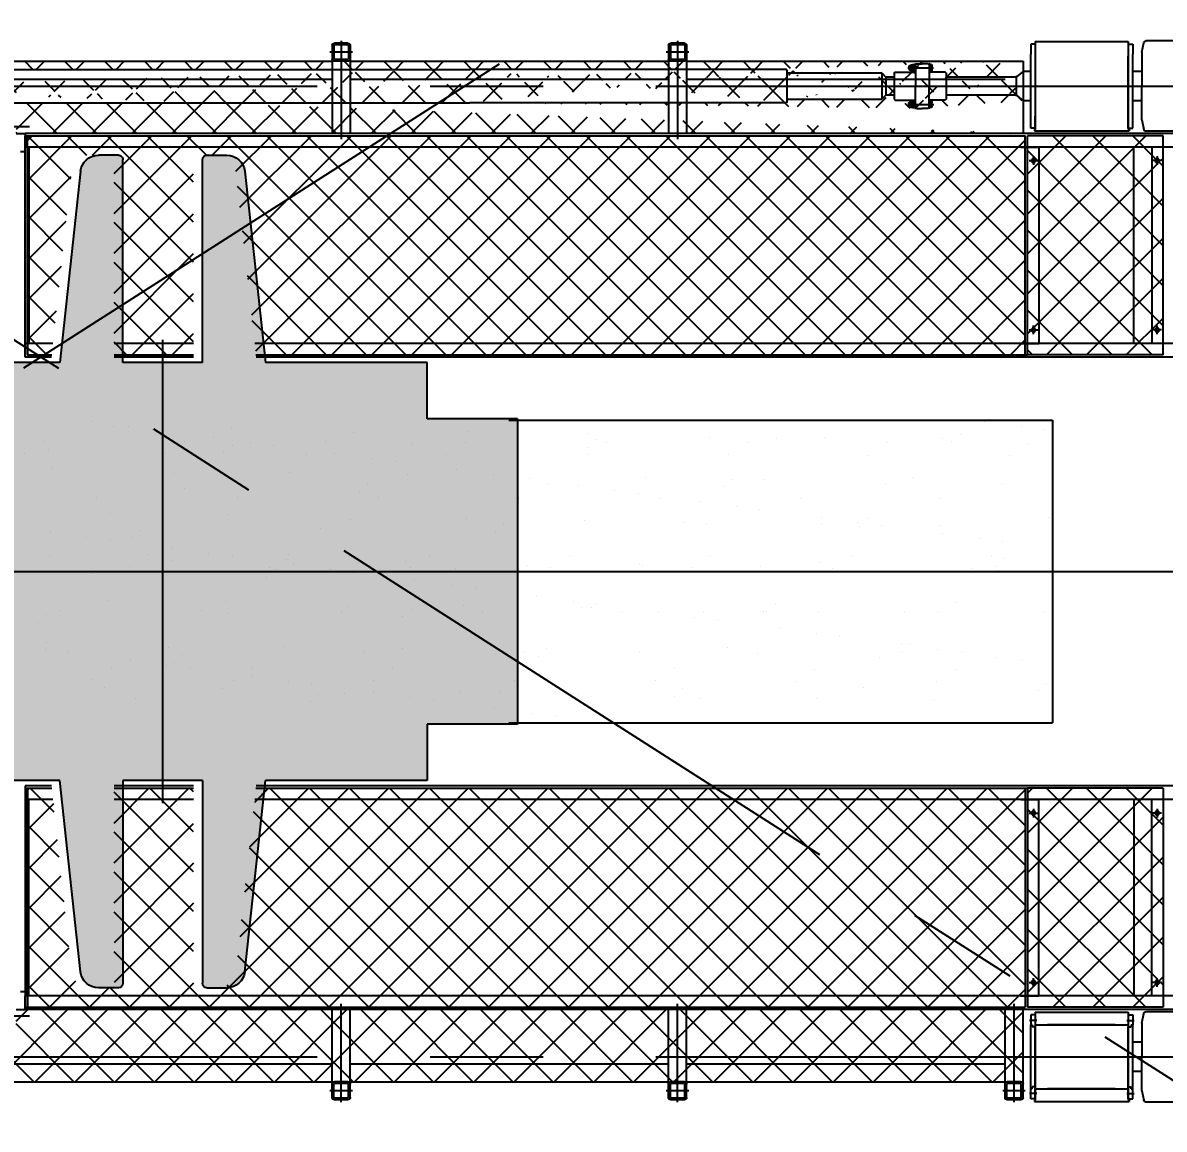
# Model space of a CAD drawing. Header units: millimetres. Extents: x -5 to 1510635, y -6 to 71285.
# Drawn here: x 532466 to 534993, y 33733 to 36183 of the extents above; entities that cross this region are included whole.
import ezdxf

# ---------------------------------------------------------------- set-up
doc = ezdxf.new("R2010")
doc.units = ezdxf.units.MM
doc.header["$LTSCALE"] = 1000
doc.linetypes.add('CENTER', pattern=[2, 1.25, -0.25, 0.25, -0.25])
for name, color, linetype in [('1', 1, 'CENTER'), ('MP-1', 1, 'CENTER'), ('MP-2', 42, 'Continuous'), ('MP-3', 3, 'Continuous'), ('MP-7', 7, 'Continuous'), ('S-TEXT-3', 31, 'Continuous')]:
    doc.layers.add(name, color=color, linetype=linetype)
doc.dimstyles.new('MPS2', dxfattribs={"dimscale": 100, "dimtxt": 3, "dimasz": 3, "dimexe": 1, "dimexo": 1, "dimgap": 1, "dimtad": 1, "dimzin": 12, "dimdsep": 46, "dimtxsty": 'Standard', "dimcen": 1, "dimclrd": 1, "dimclre": 1, "dimclrt": 7, "dimazin": 2, "dimtfac": 1, "dimtmove": 0, "dimatfit": 3, "dimfxl": 1, "dimarcsym": 0})

# ---------------------------------------------------------------- blocks, each defined once
blk = doc.blocks.new('*X10')
at = {"color": 0}
for p, q in [((1835.3, 9303.7), (1835.3, 9303.7)), ((1887.4, 9310.5), (1887.4, 9310.5)), ((1968.7, 9321.2), (1968.7, 9321.2)), ((3635.9, 9308), (3635.9, 9308)), ((3811.8, 9304.9), (3811.8, 9304.9)), ((3863.8, 9311.8), (3863.8, 9311.8)), ((3897.7, 9311.3), (3897.7, 9311.3)), ((3945.1, 9322.5), (3945.1, 9322.5)), ((4153.5, 9310.1), (4153.5, 9310.1)), ((4423.6, 9319.8), (4423.6, 9319.8)), ((2022.3, 9294.3), (2022.3, 9294.3)), ((2040.7, 9277.4), (2040.7, 9277.4)), ((2060.6, 9284.3), (2060.6, 9284.3)), ((2322.4, 9287.6), (2322.4, 9287.6)), ((2428.3, 9285.4), (2428.3, 9285.4)), ((2578.2, 9286.4), (2578.2, 9286.4)), ((2805.6, 9275.9), (2805.6, 9275.9)), ((2828.5, 9282), (2828.5, 9282)), ((2848.3, 9296.1), (2848.3, 9296.1)), ((3110, 9299.5), (3110, 9299.5)), ((3117.1, 9276.5), (3117.1, 9276.5)), ((3365.8, 9298.2), (3365.8, 9298.2)), ((3428.5, 9277.1), (3428.5, 9277.1)), ((3594.6, 9276.4), (3594.6, 9276.4)), ((3675.9, 9287.1), (3675.9, 9287.1)), ((3739.9, 9277.6), (3739.9, 9277.6)), ((4051.3, 9278.2), (4051.3, 9278.2)), ((4362.7, 9278.8), (4362.7, 9278.8)), ((1871.4, 9274.2), (1871.4, 9274.2)), ((2182.8, 9274.8), (2182.8, 9274.8)), ((2494.2, 9275.4), (2494.2, 9275.4)), ((2846.9, 9265.1), (2846.9, 9265.1)), ((3234.5, 9273.2), (3234.5, 9273.2)), ((3406.8, 9251.6), (3406.8, 9251.6)), ((3542.6, 9269.5), (3542.6, 9269.5)), ((3634.7, 9269.7), (3634.7, 9269.7)), ((3653.1, 9252.8), (3653.1, 9252.8)), ((3782.1, 9250.8), (3782.1, 9250.8)), ((4040.7, 9260.9), (4040.7, 9260.9)), ((4093.5, 9251.3), (4093.5, 9251.3)), ((4404.9, 9251.9), (4404.9, 9251.9)), ((4440.8, 9257.5), (4440.8, 9257.5)), ((1913.6, 9247.4), (1913.6, 9247.4)), ((2225, 9247.9), (2225, 9247.9)), ((2536.4, 9248.5), (2536.4, 9248.5)), ((2847.8, 9249.1), (2847.8, 9249.1)), ((3159.2, 9249.6), (3159.2, 9249.6)), ((3273.4, 9234.1), (3273.4, 9234.1)), ((3325.5, 9240.9), (3325.5, 9240.9)), ((3470.6, 9250.2), (3470.6, 9250.2)), ((4459.3, 9240.6), (4459.3, 9240.6)), ((3056.3, 9205.5), (3056.3, 9205.5)), ((3137.6, 9216.2), (3137.6, 9216.2)), ((3245.2, 9205.7), (3245.2, 9205.7)), ((3507, 9209), (3507, 9209)), ((3762.8, 9207.8), (3762.8, 9207.8)), ((4032.9, 9217.5), (4032.9, 9217.5)), ((4294.7, 9220.9), (4294.7, 9220.9)), ((4550.5, 9219.7), (4550.5, 9219.7)), ((1931.7, 9185.4), (1931.7, 9185.4)), ((2127.7, 9197.7), (2127.7, 9197.7)), ((2187.5, 9184.1), (2187.5, 9184.1)), ((2457.6, 9193.9), (2457.6, 9193.9)), ((2527.9, 9194.2), (2527.9, 9194.2)), ((2546.3, 9177.4), (2546.3, 9177.4)), ((2719.3, 9197.2), (2719.3, 9197.2)), ((2868.4, 9180.7), (2868.4, 9180.7)), ((2933.9, 9185.4), (2933.9, 9185.4)), ((2975.2, 9196), (2975.2, 9196)), ((3004.2, 9198.6), (3004.2, 9198.6)), ((3334, 9182), (3334, 9182)), ((2065.4, 9150.7), (2065.4, 9150.7)), ((2376.8, 9151.2), (2376.8, 9151.2)), ((2688.2, 9151.8), (2688.2, 9151.8)), ((2735.1, 9163.2), (2735.1, 9163.2)), ((2787.1, 9170), (2787.1, 9170)), ((2999.6, 9152.4), (2999.6, 9152.4)), ((3311, 9152.9), (3311, 9152.9)), ((3352.5, 9165.1), (3352.5, 9165.1)), ((3622.5, 9153.5), (3622.5, 9153.5)), ((3740.1, 9173.1), (3740.1, 9173.1)), ((3933.9, 9154), (3933.9, 9154)), ((4140.2, 9169.7), (4140.2, 9169.7)), ((4158.7, 9152.8), (4158.7, 9152.8)), ((4245.3, 9154.6), (4245.3, 9154.6)), ((4546.3, 9160.8), (4546.3, 9160.8)), ((4556.7, 9155.2), (4556.7, 9155.2)), ((2465.9, 9127.8), (2465.9, 9127.8)), ((2517.9, 9134.6), (2517.9, 9134.6)), ((2599.2, 9145.3), (2599.2, 9145.3)), ((4429.9, 9127.1), (4429.9, 9127.1)), ((4442.3, 9129), (4442.3, 9129)), ((4494.4, 9135.9), (4494.4, 9135.9)), ((4575.7, 9146.6), (4575.7, 9146.6)), ((1827.1, 9109.9), (1827.1, 9109.9)), ((2227.2, 9106.5), (2227.2, 9106.5)), ((2248.8, 9099.2), (2248.8, 9099.2)), ((2330.1, 9109.9), (2330.1, 9109.9)), ((2854.6, 9103.4), (2854.6, 9103.4)), ((3116.3, 9106.8), (3116.3, 9106.8)), ((3372.1, 9105.6), (3372.1, 9105.6)), ((3642.2, 9115.3), (3642.2, 9115.3)), ((3904, 9118.6), (3904, 9118.6)), ((4159.8, 9117.4), (4159.8, 9117.4)), ((4225.2, 9100.5), (4225.2, 9100.5)), ((4306.5, 9111.2), (4306.5, 9111.2)), ((2060.9, 9074.4), (2060.9, 9074.4)), ((2066.9, 9091.6), (2066.9, 9091.6)), ((2196.7, 9092.3), (2196.7, 9092.3)), ((2245.7, 9089.6), (2245.7, 9089.6)), ((2328.7, 9094.9), (2328.7, 9094.9)), ((2584.5, 9093.7), (2584.5, 9093.7)), ((2633.3, 9097.6), (2633.3, 9097.6)), ((3033.4, 9094.2), (3033.4, 9094.2)), ((3051.9, 9077.3), (3051.9, 9077.3)), ((3439.5, 9085.4), (3439.5, 9085.4)), ((3839.6, 9081.9), (3839.6, 9081.9)), ((4037.3, 9075.7), (4037.3, 9075.7)), ((4173.1, 9093.6), (4173.1, 9093.6)), ((1927.5, 9056.9), (1927.5, 9056.9)), ((1979.6, 9063.7), (1979.6, 9063.7)), ((3858.1, 9065), (3858.1, 9065)), ((3904, 9058.2), (3904, 9058.2)), ((3956, 9065), (3956, 9065)), ((4245.7, 9073.1), (4245.7, 9073.1)), ((1952.2, 9023.8), (1952.2, 9023.8)), ((2263.6, 9024.4), (2263.6, 9024.4)), ((2575, 9025), (2575, 9025)), ((2886.4, 9025.5), (2886.4, 9025.5)), ((3197.8, 9026.1), (3197.8, 9026.1)), ((3509.2, 9026.7), (3509.2, 9026.7)), ((3686.8, 9029.6), (3686.8, 9029.6)), ((3768.1, 9040.3), (3768.1, 9040.3)), ((3820.6, 9027.2), (3820.6, 9027.2)), ((4039.2, 9024.9), (4039.2, 9024.9)), ((4132.1, 9027.8), (4132.1, 9027.8)), ((4301, 9028.2), (4301, 9028.2)), ((4443.5, 9028.3), (4443.5, 9028.3)), ((4556.8, 9027), (4556.8, 9027)), ((1926.6, 9018.7), (1926.6, 9018.7)), ((1945.1, 9001.8), (1945.1, 9001.8)), ((2332.7, 9009.9), (2332.7, 9009.9)), ((2463.9, 9001.2), (2463.9, 9001.2)), ((2617.2, 8998.1), (2617.2, 8998.1)), ((2725.6, 9004.5), (2725.6, 9004.5)), ((2732.8, 9006.4), (2732.8, 9006.4)), ((2928.6, 8998.7), (2928.6, 8998.7)), ((2981.4, 9003.3), (2981.4, 9003.3)), ((3240, 8999.2), (3240, 8999.2)), ((3251.5, 9013), (3251.5, 9013)), ((3499, 9004.8), (3499, 9004.8)), ((3513.3, 9016.4), (3513.3, 9016.4)), ((3551.4, 8999.8), (3551.4, 8999.8)), ((3634.8, 9022.7), (3634.8, 9022.7)), ((3769.1, 9015.1), (3769.1, 9015.1)), ((3862.8, 9000.4), (3862.8, 9000.4)), ((4174.2, 9000.9), (4174.2, 9000.9)), ((4485.6, 9001.5), (4485.6, 9001.5)), ((1938, 8992.7), (1938, 8992.7)), ((1994.3, 8997), (1994.3, 8997)), ((2193.8, 8991.4), (2193.8, 8991.4)), ((2305.7, 8997.5), (2305.7, 8997.5)), ((2751.3, 8989.5), (2751.3, 8989.5)), ((3138.9, 8997.6), (3138.9, 8997.6)), ((3365.6, 8987.3), (3365.6, 8987.3)), ((3417.7, 8994.1), (3417.7, 8994.1)), ((3539, 8994.1), (3539, 8994.1)), ((3557.4, 8977.3), (3557.4, 8977.3)), ((3945.1, 8985.3), (3945.1, 8985.3)), ((4345.2, 8981.9), (4345.2, 8981.9)), ((3096.4, 8951.9), (3096.4, 8951.9)), ((3148.5, 8958.7), (3148.5, 8958.7)), ((3229.8, 8969.4), (3229.8, 8969.4)), ((4363.6, 8965), (4363.6, 8965)), ((2032.1, 8922.1), (2032.1, 8922.1)), ((2879.3, 8923.3), (2879.3, 8923.3)), ((2960.6, 8934), (2960.6, 8934)), ((3648.5, 8922.6), (3648.5, 8922.6)), ((3910.3, 8925.9), (3910.3, 8925.9)), ((4166.1, 8924.7), (4166.1, 8924.7)), ((4436.2, 8934.4), (4436.2, 8934.4)), ((1834.7, 8899.7), (1834.7, 8899.7)), ((2073.2, 8898.9), (2073.2, 8898.9)), ((2146.1, 8900.2), (2146.1, 8900.2)), ((2335, 8902.3), (2335, 8902.3)), ((2432.2, 8918.7), (2432.2, 8918.7)), ((2450.6, 8901.8), (2450.6, 8901.8)), ((2457.6, 8900.8), (2457.6, 8900.8)), ((2590.8, 8901), (2590.8, 8901)), ((2691.4, 8898.5), (2691.4, 8898.5)), ((2769, 8901.4), (2769, 8901.4)), ((2827.3, 8916.4), (2827.3, 8916.4)), ((2838.3, 8909.8), (2838.3, 8909.8)), ((2860.9, 8910.8), (2860.9, 8910.8)), ((3080.4, 8901.9), (3080.4, 8901.9)), ((3122.6, 8914.1), (3122.6, 8914.1)), ((3238.4, 8906.4), (3238.4, 8906.4)), ((3378.4, 8912.9), (3378.4, 8912.9)), ((3391.8, 8902.5), (3391.8, 8902.5)), ((3644.4, 8897.5), (3644.4, 8897.5)), ((3703.2, 8903.1), (3703.2, 8903.1)), ((4014.6, 8903.6), (4014.6, 8903.6)), ((4326, 8904.2), (4326, 8904.2)), ((2558.1, 8881), (2558.1, 8881)), ((2610.1, 8887.8), (2610.1, 8887.8)), ((3256.8, 8889.5), (3256.8, 8889.5)), ((4044.6, 8894.1), (4044.6, 8894.1)), ((4063, 8877.2), (4063, 8877.2)), ((4450.6, 8885.3), (4450.6, 8885.3)), ((4534.5, 8882.3), (4534.5, 8882.3)), ((4586.6, 8889.1), (4586.6, 8889.1)), ((2341, 8852.4), (2341, 8852.4)), ((2422.3, 8863.1), (2422.3, 8863.1)), ((4265.3, 8846.8), (4265.3, 8846.8)), ((4317.4, 8853.7), (4317.4, 8853.7)), ((4398.7, 8864.4), (4398.7, 8864.4)), ((2131.6, 8830.9), (2131.6, 8830.9)), ((2153.1, 8827.7), (2153.1, 8827.7)), ((2288.9, 8845.5), (2288.9, 8845.5)), ((2537.6, 8822), (2537.6, 8822)), ((3519.6, 8823.7), (3519.6, 8823.7)), ((3775.4, 8822.5), (3775.4, 8822.5)), ((4045.5, 8832.2), (4045.5, 8832.2)), ((4129.5, 8828.9), (4129.5, 8828.9)), ((4307.3, 8835.5), (4307.3, 8835.5)), ((4563.1, 8834.3), (4563.1, 8834.3)), ((1944.3, 8800), (1944.3, 8800)), ((2019.7, 8810.1), (2019.7, 8810.1)), ((2071.8, 8817), (2071.8, 8817)), ((2150, 8814), (2150, 8814)), ((2200.1, 8798.8), (2200.1, 8798.8)), ((2470.2, 8808.5), (2470.2, 8808.5)), ((2731.9, 8811.8), (2731.9, 8811.8)), ((2937.8, 8818.6), (2937.8, 8818.6)), ((2956.2, 8801.7), (2956.2, 8801.7)), ((2987.7, 8810.6), (2987.7, 8810.6)), ((3257.8, 8820.3), (3257.8, 8820.3)), ((3343.8, 8809.8), (3343.8, 8809.8)), ((3744, 8806.3), (3744, 8806.3)), ((3996.2, 8811.4), (3996.2, 8811.4)), ((4048.2, 8818.2), (4048.2, 8818.2)), ((4150, 8797.5), (4150, 8797.5)), ((1883.9, 8792.2), (1883.9, 8792.2)), ((2032.9, 8773.4), (2032.9, 8773.4)), ((2344.3, 8774), (2344.3, 8774)), ((2655.8, 8774.5), (2655.8, 8774.5)), ((2967.2, 8775.1), (2967.2, 8775.1)), ((3278.6, 8775.7), (3278.6, 8775.7)), ((3590, 8776.2), (3590, 8776.2)), ((3727, 8775.9), (3727, 8775.9)), ((3762.4, 8789.4), (3762.4, 8789.4)), ((3779, 8782.8), (3779, 8782.8)), ((3860.3, 8793.5), (3860.3, 8793.5)), ((3901.4, 8776.8), (3901.4, 8776.8)), ((4212.8, 8777.4), (4212.8, 8777.4)), ((4524.2, 8777.9), (4524.2, 8777.9)), ((4550.2, 8794.1), (4550.2, 8794.1)), ((4568.6, 8777.2), (4568.6, 8777.2)), ((2075.1, 8746.5), (2075.1, 8746.5)), ((2386.5, 8747.1), (2386.5, 8747.1)), ((2697.9, 8747.7), (2697.9, 8747.7)), ((3009.3, 8748.2), (3009.3, 8748.2)), ((3320.8, 8748.8), (3320.8, 8748.8)), ((3509.9, 8747.4), (3509.9, 8747.4)), ((3591.2, 8758.1), (3591.2, 8758.1)), ((3632.2, 8749.4), (3632.2, 8749.4)), ((3943.6, 8749.9), (3943.6, 8749.9)), ((4255, 8750.5), (4255, 8750.5)), ((4566.4, 8751.1), (4566.4, 8751.1)), ((1831, 8743.1), (1831, 8743.1)), ((1849.4, 8726.2), (1849.4, 8726.2)), ((2237, 8734.3), (2237, 8734.3)), ((2637.2, 8730.8), (2637.2, 8730.8)), ((3043.2, 8722), (3043.2, 8722)), ((3128.9, 8721.4), (3128.9, 8721.4)), ((3322, 8722.6), (3322, 8722.6)), ((3384.7, 8720.2), (3384.7, 8720.2)), ((3457.8, 8740.5), (3457.8, 8740.5)), ((3654.8, 8729.9), (3654.8, 8729.9)), ((3916.6, 8733.3), (3916.6, 8733.3)), ((4172.4, 8732), (4172.4, 8732)), ((4442.5, 8741.8), (4442.5, 8741.8)), ((2079.5, 8706.2), (2079.5, 8706.2)), ((2341.3, 8709.6), (2341.3, 8709.6)), ((2597.1, 8708.3), (2597.1, 8708.3)), ((2655.6, 8714), (2655.6, 8714)), ((2867.2, 8718.1), (2867.2, 8718.1)), ((3188.6, 8705.1), (3188.6, 8705.1)), ((3240.7, 8711.9), (3240.7, 8711.9)), ((3443.4, 8718.6), (3443.4, 8718.6)), ((3461.8, 8701.7), (3461.8, 8701.7)), ((3849.4, 8709.7), (3849.4, 8709.7)), ((4249.6, 8706.3), (4249.6, 8706.3)), ((2919.5, 8669.6), (2919.5, 8669.6)), ((2971.5, 8676.5), (2971.5, 8676.5)), ((3052.8, 8687.2), (3052.8, 8687.2)), ((4268, 8689.4), (4268, 8689.4))]:
    blk.add_line(p, q, dxfattribs=at)
blk = doc.blocks.new('*X8')
at = {"color": 0}
for p, q in [((1847.6, 2201.1), (2105.8, 2459.4)), ((1847.6, 2289.5), (2017.4, 2459.4)), ((1847.6, 2377.9), (1929, 2459.4)), ((2147.6, 2183.4), (1871.7, 2459.4)), ((2147.6, 2271.8), (1960.1, 2459.4)), ((2147.6, 2360.2), (2048.4, 2459.4)), ((2147.6, 2448.6), (2136.8, 2459.4)), ((2134.7, 2399.9), (2139.1, 2404.2)), ((2139.2, 2404.4), (2147.6, 2412.7)), ((1847.6, 2112.7), (2134.6, 2399.7)), ((2147.6, 2095.1), (1847.6, 2395.1)), ((2147.6, 2006.7), (1847.6, 2306.7)), ((1860.6, 2037.4), (2147.6, 2324.4)), ((1886, 1974.4), (2147.6, 2236)), ((2091.5, 1974.4), (1847.6, 2218.3)), ((2003.1, 1974.4), (1847.6, 2129.9)), ((1974.4, 1974.4), (2147.6, 2147.6)), ((2062.8, 1974.4), (2147.6, 2059.2)), ((1857, 2032.1), (1847.6, 2041.5)), ((1847.6, 2024.4), (1852.6, 2029.4)), ((1860.6, 2028.5), (1859.7, 2029.4)), ((1914.7, 1974.4), (1863.3, 2025.8))]:
    blk.add_line(p, q, dxfattribs=at)
blk = doc.blocks.new('CL Cavin')
h = blk.add_hatch()
h.set_pattern_fill('CROSS', color=1, scale=100, style=0)
h.set_pattern_definition([(360, (24163.74, 101268.322), (25, 25), [12.5, -37.5]), (90, (24169.99, 101262.072), (-25, 25), [12.5, -37.5])])
h.paths.add_polyline_path([(27666.8, 102368.3), (27666.8, 102831.3), (27578.8, 102831.3), (27578.8, 103280.3, 0.414214), (27568.8, 103290.3), (27524.6, 103290.3, 0.382786), (27484.9, 103254.7), (27438.8, 102831.3), (27080.8, 102831.3), (27080.8, 102706.3), (26880.8, 102706.3), (26880.8, 102368.3)])
h.paths.add_polyline_path([(27666.8, 102368.3), (28452.8, 102368.3), (28452.8, 102706.3), (28252.8, 102706.3), (28252.8, 102831.3), (27894.7, 102831.3), (27848.6, 103254.7, 0.382786), (27808.9, 103290.3), (27764.8, 103290.3, 0.414214), (27754.8, 103280.3), (27754.8, 102831.3), (27666.8, 102831.3)])
h.paths.add_polyline_path([(27666.8, 102368.3), (27666.8, 101905.3), (27754.8, 101905.3), (27754.8, 101456.3, 0.414214), (27764.8, 101446.3), (27808.9, 101446.3, 0.382786), (27848.6, 101482), (27894.7, 101905.3), (28252.8, 101905.3), (28252.8, 102030.3), (28452.8, 102030.3), (28452.8, 102368.3)])
h.paths.add_polyline_path([(26880.8, 102368.3), (26880.8, 102030.3), (27080.8, 102030.3), (27080.8, 101905.3), (27438.8, 101905.3), (27484.9, 101482, 0.382786), (27524.6, 101446.3), (27568.8, 101446.3, 0.414214), (27578.8, 101456.3), (27578.8, 101905.3), (27666.8, 101905.3), (27666.8, 102368.3)])
h.paths.add_polyline_path([(25974.5, 102368.3), (25974.5, 101905.3), (26062.5, 101905.3), (26062.5, 101456.3, 0.414214), (26072.5, 101446.3), (26116.6, 101446.3, 0.382786), (26156.4, 101482), (26202.5, 101905.3), (26560.5, 101905.3), (26560.5, 102030.3), (26760.5, 102030.3), (26760.5, 102368.3)])
h.paths.add_polyline_path([(25388.5, 102030.3), (25388.5, 101905.3), (25746.5, 101905.3), (25792.6, 101482, 0.382786), (25832.4, 101446.3), (25876.5, 101446.3, 0.414214), (25886.5, 101456.3), (25886.5, 101905.3), (25974.5, 101905.3), (25974.5, 102368.3), (25188.5, 102368.3), (25188.5, 102030.3)])
h.paths.add_polyline_path([(25974.5, 102368.3), (25974.5, 102831.3), (25886.5, 102831.3), (25886.5, 103280.3, 0.414214), (25876.5, 103290.3), (25832.4, 103290.3, 0.382786), (25792.6, 103254.7), (25746.5, 102831.3), (25388.5, 102831.3), (25388.5, 102706.3), (25188.5, 102706.3), (25188.5, 102368.3)])
h.paths.add_polyline_path([(26760.5, 102368.3), (26760.5, 102706.3), (26560.5, 102706.3), (26560.5, 102831.3), (26202.5, 102831.3), (26156.4, 103254.7, 0.382786), (26116.6, 103290.3), (26072.5, 103290.3, 0.414214), (26062.5, 103280.3), (26062.5, 102831.3), (25974.5, 102831.3), (25974.5, 102368.3)])
at = {"layer": 'MP-2'}
h = blk.add_hatch(dxfattribs=at)
h.set_pattern_fill('ANSI37', color=256, scale=499.999663, angle=180, style=0)
h.set_pattern_definition([(225, (31683.96, 114656.054), (44.19414, -44.19414), []), (315, (31683.96, 114656.054), (44.19414, 44.19414), [])])
h.paths.add_polyline_path([(27342.2, 103338.3), (27342.2, 103378.8), (25542.2, 103378.8), (25542.2, 103338.3), (25022.2, 103338.3), (25022.2, 103498.3), (29572.2, 103498.3), (29572.2, 103338.3)])
h = blk.add_hatch(dxfattribs=at)
h.set_pattern_fill('ANSI37', color=256, scale=500, angle=90, style=0)
h.set_pattern_definition([(225, (27297.18, 105208.924), (-44.1942, 44.1942), []), (135, (27297.18, 105208.924), (44.1942, 44.1942), [])])
h.paths.add_polyline_path([(27873.4, 102848.3), (27829.1, 103254.7, 0.382786), (27789.4, 103290.3), (27745.3, 103290.3, 0.414214), (27735.3, 103280.3), (27735.3, 102848.3), (27559.3, 102848.3), (27559.3, 103280.3, 0.414214), (27549.3, 103290.3), (27505.1, 103290.3, 0.382786), (27465.4, 103254.7), (27421.1, 102848.3), (27367.2, 102848.3), (27367.2, 103333.3), (29577.2, 103333.3), (29577.2, 102848.3)])
h = blk.add_hatch(dxfattribs=at)
h.set_pattern_fill('ANSI37', color=256, scale=500, angle=90, style=0)
h.set_pattern_definition([(135, (27297.18, 99527.72), (-44.1942, -44.1942), []), (225, (27297.18, 99527.72), (44.1942, -44.1942), [])])
h.paths.add_polyline_path([(27873.4, 101888.3), (27829.1, 101482, -0.382786), (27789.4, 101446.3), (27745.3, 101446.3, -0.414214), (27735.3, 101456.3), (27735.3, 101888.3), (27559.3, 101888.3), (27559.3, 101456.3, -0.414214), (27549.3, 101446.3), (27505.1, 101446.3, -0.382786), (27465.4, 101482), (27421.1, 101888.3), (27367.2, 101888.3), (27367.2, 101403.3), (29577.2, 101403.3), (29577.2, 101888.3)])
h = blk.add_hatch(dxfattribs=at)
h.set_pattern_fill('ANSI37', color=256, scale=499.999663, angle=180, style=0)
h.set_pattern_definition([(225, (31683.96, 113300.3), (44.19414, -44.19414), []), (315, (31683.96, 113300.3), (44.19414, 44.19414), [])])
edge = h.paths.add_edge_path()
edge.add_line((29365.5, 101261.3), (29364, 101261.3))
edge.add_line((29369, 101259.8), (29365.5, 101259.8))
edge.add_line((29370.5, 101249.3), (29370.5, 101256.3))
edge.add_line((29370.5, 101258.1), (29370.5, 101256.3))
edge.add_line((29362, 101243.8), (29349, 101243.8))
edge.add_line((29364, 101245.8), (29362, 101243.8))
edge.add_line((29365.5, 101244.3), (29364, 101244.3))
edge.add_line((29369, 101245.8), (29365.5, 101245.8))
edge.add_line((29370.5, 101247.6), (29370.5, 101249.3))
edge.add_line((29336, 101243.8), (29349, 101243.8))
edge.add_arc((29368.7, 101258.1), 1.77, 360, 441.2026)
edge.add_line((29365.5, 101244.3), (29365.5, 101245.8))
edge.add_line((29365.5, 101259.8), (29365.5, 101261.3))
edge.add_line((29364, 101261.3), (29364, 101262.3))
edge.add_line((29364, 101244.3), (29364, 101245.8))
edge.add_arc((29368.7, 101247.6), 1.77, 278.7974, 360)
edge.add_arc((29329.2, 101247.6), 1.77, 180, 261.2026)
edge.add_line((29334, 101244.3), (29334, 101245.8))
edge.add_line((29334, 101261.3), (29334, 101262.3))
edge.add_line((29332.5, 101259.8), (29332.5, 101261.3))
edge.add_line((29332.5, 101244.3), (29332.5, 101245.8))
edge.add_arc((29329.2, 101258.1), 1.77, 458.7974, 540)
edge.add_line((29327.5, 101247.6), (29327.5, 101249.3))
edge.add_line((29329, 101245.8), (29332.5, 101245.8))
edge.add_line((29332.5, 101244.3), (29334, 101244.3))
edge.add_line((29334, 101245.8), (29336, 101243.8))
edge.add_line((29327.5, 101258.1), (29327.5, 101256.3))
edge.add_line((29327.5, 101249.3), (29327.5, 101256.3))
edge.add_line((29329, 101259.8), (29332.5, 101259.8))
edge.add_line((29332.5, 101261.3), (29334, 101261.3))
edge.add_line((29332.5, 101325.3), (29334, 101325.3))
edge.add_line((29329, 101326.8), (29332.5, 101326.8))
edge.add_line((29327.5, 101337.3), (29327.5, 101330.3))
edge.add_line((29327.5, 101328.6), (29327.5, 101330.3))
edge.add_line((29334, 101340.8), (29336, 101342.8))
edge.add_line((29332.5, 101342.3), (29334, 101342.3))
edge.add_line((29329, 101340.8), (29332.5, 101340.8))
edge.add_line((29327.5, 101339.1), (29327.5, 101337.3))
edge.add_arc((29329.2, 101328.6), 1.77, 180, 261.2026)
edge.add_line((29332.5, 101342.3), (29332.5, 101340.8))
edge.add_line((29332.5, 101326.8), (29332.5, 101325.3))
edge.add_line((29334, 101325.3), (29334, 101324.3))
edge.add_line((29334, 101342.3), (29334, 101340.8))
edge.add_arc((29329.2, 101339.1), 1.77, 458.7974, 540)
edge.add_arc((29368.7, 101339.1), 1.77, 360, 441.2026)
edge.add_line((29364, 101325.3), (29364, 101324.3))
edge.add_line((29365.5, 101326.8), (29365.5, 101325.3))
edge.add_line((29365.5, 101342.3), (29365.5, 101340.8))
edge.add_line((29572.2, 101325.8), (29572.2, 101398.3))
edge.add_line((25767.2, 101256.3), (25767.2, 101238.3))
edge.add_line((25767.2, 101256.3), (28347.4, 101256.3))
edge.add_line((25767.2, 101330.3), (28347.4, 101330.3))
edge.add_line((29336, 101342.8), (29349, 101342.8))
edge.add_line((29370.5, 101339.1), (29370.5, 101337.3))
edge.add_line((29369, 101340.8), (29365.5, 101340.8))
edge.add_line((29365.5, 101342.3), (29364, 101342.3))
edge.add_line((29364, 101340.8), (29362, 101342.8))
edge.add_line((29364, 101342.3), (29364, 101340.8))
edge.add_line((29362, 101342.8), (29349, 101342.8))
edge.add_line((29048.2, 101256.3), (28347.4, 101256.3))
edge.add_line((29048.2, 101330.3), (28347.4, 101330.3))
edge.add_line((29049.2, 101257.3), (29049.2, 101264.3))
edge.add_line((29049.2, 101322.3), (29049.2, 101329.3))
edge.add_line((29049.2, 101257.3), (29048.2, 101256.3))
edge.add_line((29049.2, 101329.3), (29048.2, 101330.3))
edge.add_line((29287, 101264.3), (29287, 101273.3))
edge.add_line((29287, 101313.3), (29268.2, 101313.3))
edge.add_line((29287, 101322.3), (29289, 101324.3))
edge.add_line((29287, 101313.3), (29287, 101322.3))
edge.add_line((29268.2, 101313.3), (29259.2, 101322.3))
edge.add_line((29287, 101273.3), (29268.2, 101273.3))
edge.add_line((29287, 101264.3), (29289, 101262.3))
edge.add_line((29259.2, 101264.3), (29268.2, 101273.3))
edge.add_line((29370.5, 101328.6), (29370.5, 101330.3))
edge.add_arc((29368.7, 101328.6), 1.77, 278.7974, 360)
edge.add_line((29370.5, 101337.3), (29370.5, 101330.3))
edge.add_line((29369, 101326.8), (29365.5, 101326.8))
edge.add_line((29365.5, 101325.3), (29364, 101325.3))
edge.add_line((29289, 101324.3), (29334, 101324.3))
edge.add_line((29289, 101262.3), (29334, 101262.3))
edge.add_line((29402, 101264.3), (29402, 101273.3))
edge.add_line((29402, 101322.3), (29400, 101324.3))
edge.add_line((29402, 101313.3), (29402, 101322.3))
edge.add_line((29402, 101264.3), (29400, 101262.3))
edge.add_line((29400, 101324.3), (29364, 101324.3))
edge.add_line((29400, 101262.3), (29364, 101262.3))
edge.add_arc((29555.4, 101318.3), 5, 270, 309.8056)
edge.add_line((29558.6, 101314.5), (29572.2, 101325.8))
edge.add_line((29572.2, 101260.8), (29558.6, 101272.2))
edge.add_arc((29555.4, 101268.3), 5, 410.1944, 450)
edge.add_line((29555.4, 101313.3), (29402, 101313.3))
edge.add_line((29555.4, 101273.3), (29402, 101273.3))
edge.add_line((29049.2, 101322.3), (29259.2, 101322.3))
edge.add_line((29049.2, 101264.3), (29259.2, 101264.3))
edge.add_line((25767.2, 101357.8), (25767.2, 101330.3))
edge.add_line((27342.2, 101398.3), (27342.2, 101357.8))
edge.add_line((27342.2, 101357.8), (25767.2, 101357.8))
edge.add_line((29572.2, 101238.3), (29572.2, 101260.8))
edge.add_line((29572.2, 101398.3), (27342.2, 101398.3))
edge.add_line((25767.2, 101238.3), (29572.2, 101238.3))
at = {"layer": 'MP-1'}
for p, q in [((28062.2, 103543.3), (28062.2, 103326.1)), ((28807.2, 103543.3), (28807.2, 103326.1)), ((29552.2, 103543.3), (29552.2, 103326.1)), ((28087.2, 103518.3), (28037.2, 103518.3)), ((28832.2, 103518.3), (28782.2, 103518.3)), ((29577.2, 103518.3), (29527.2, 103518.3)), ((29602.4, 103524.3), (29586.1, 103524.3)), ((29801.9, 103524.3), (29818.3, 103524.3)), ((24759.1, 103443.3), (30035.1, 103443.3)), ((27372.2, 103353.3), (25522.2, 103353.3)), ((29602.4, 103362.3), (29586.1, 103362.3)), ((29801.9, 103362.3), (29818.3, 103362.3)), ((29585.7, 103278.3), (29604.7, 103278.3)), ((29585.7, 103278.3), (29604.7, 103278.3)), ((29595.2, 103287.8), (29595.2, 103268.8)), ((29595.2, 103287.8), (29595.2, 103268.8)), ((29878.7, 103278.3), (29859.7, 103278.3)), ((29878.7, 103278.3), (29859.7, 103278.3)), ((29869.2, 103287.8), (29869.2, 103268.8)), ((29869.2, 103287.8), (29869.2, 103268.8)), ((29585.7, 102903.3), (29604.7, 102903.3)), ((29585.7, 102903.3), (29604.7, 102903.3)), ((29595.2, 102893.8), (29595.2, 102912.8)), ((29595.2, 102893.8), (29595.2, 102912.8)), ((29878.7, 102903.3), (29859.7, 102903.3)), ((29878.7, 102903.3), (29859.7, 102903.3)), ((29869.2, 102893.8), (29869.2, 102912.8)), ((29869.2, 102893.8), (29869.2, 102912.8)), ((27666.8, 101855.3), (27666.8, 102881.3)), ((24687.2, 102368.3), (30107.2, 102368.3)), ((29585.7, 101833.3), (29604.7, 101833.3)), ((29585.7, 101833.3), (29604.7, 101833.3)), ((29595.2, 101842.8), (29595.2, 101823.8)), ((29595.2, 101842.8), (29595.2, 101823.8)), ((29878.7, 101833.3), (29859.7, 101833.3)), ((29878.7, 101833.3), (29859.7, 101833.3)), ((29869.2, 101842.8), (29869.2, 101823.8)), ((29869.2, 101842.8), (29869.2, 101823.8)), ((29585.7, 101458.3), (29604.7, 101458.3)), ((29585.7, 101458.3), (29604.7, 101458.3)), ((29595.2, 101448.8), (29595.2, 101467.8)), ((29595.2, 101448.8), (29595.2, 101467.8)), ((29878.7, 101458.3), (29859.7, 101458.3)), ((29878.7, 101458.3), (29859.7, 101458.3)), ((29869.2, 101448.8), (29869.2, 101467.8)), ((29869.2, 101448.8), (29869.2, 101467.8)), ((28062.2, 101193.3), (28062.2, 101410.5)), ((28807.2, 101193.3), (28807.2, 101410.5)), ((27372.2, 101383.3), (25522.2, 101383.3)), ((29317.1, 101333.8), (29374.3, 101333.8)), ((24759.1, 101293.3), (30035.2, 101293.3)), ((29317.1, 101252.8), (29373.7, 101252.8)), ((28087.2, 101218.3), (28037.2, 101218.3)), ((28832.2, 101218.3), (28782.2, 101218.3))]:
    blk.add_line(p, q, dxfattribs=at)
at = {"layer": 'MP-2'}
for p, q in [((28042.2, 103533.3), (28042.2, 103503.3)), ((28046.2, 103533.3), (28046.2, 103503.3)), ((28077.2, 103538.3), (28047.2, 103538.3)), ((28077.2, 103534.3), (28047.2, 103534.3)), ((28078.2, 103533.3), (28078.2, 103503.3)), ((28082.2, 103533.3), (28082.2, 103503.3)), ((28787.2, 103533.3), (28787.2, 103503.3)), ((28791.2, 103533.3), (28791.2, 103503.3)), ((28822.2, 103538.3), (28792.2, 103538.3)), ((28822.2, 103534.3), (28792.2, 103534.3)), ((28823.2, 103533.3), (28823.2, 103503.3)), ((28827.2, 103533.3), (28827.2, 103503.3)), ((29532.2, 103533.3), (29532.2, 103503.3)), ((29536.2, 103533.3), (29536.2, 103503.3)), ((29567.2, 103538.3), (29537.2, 103538.3)), ((29567.2, 103534.3), (29537.2, 103534.3)), ((29568.2, 103533.3), (29568.2, 103503.3)), ((29572.2, 103533.3), (29572.2, 103503.3)), ((28077.2, 103502.3), (28047.2, 103502.3)), ((28822.2, 103502.3), (28792.2, 103502.3)), ((29567.2, 103502.3), (29537.2, 103502.3)), ((28077.2, 103498.3), (28047.2, 103498.3)), ((28822.2, 103498.3), (28792.2, 103498.3)), ((29567.2, 103498.3), (29537.2, 103498.3)), ((27342.2, 103338.3), (27362.2, 103338.3)), ((27352.2, 103298.3), (27362.2, 103298.3)), ((28433.3, 102703.3), (29637.2, 102703.3)), ((28433.3, 102703.3), (29637.2, 102703.3)), ((29637.2, 102033.3), (29637.2, 102703.3)), ((28433.3, 102033.3), (29637.2, 102033.3)), ((27352.2, 101438.3), (27362.2, 101438.3)), ((27342.2, 101398.3), (27362.2, 101398.3)), ((29319.5, 101337.3), (29322, 101337.3)), ((29319.5, 101330.3), (29322, 101330.3)), ((29319.5, 101256.3), (29322, 101256.3)), ((28042.2, 101203.3), (28042.2, 101233.3)), ((28046.2, 101203.3), (28046.2, 101233.3)), ((28077.2, 101238.3), (28047.2, 101238.3)), ((28077.2, 101234.3), (28047.2, 101234.3)), ((28078.2, 101203.3), (28078.2, 101233.3)), ((28082.2, 101203.3), (28082.2, 101233.3)), ((28787.2, 101203.3), (28787.2, 101233.3)), ((28791.2, 101203.3), (28791.2, 101233.3)), ((28822.2, 101238.3), (28792.2, 101238.3)), ((28822.2, 101234.3), (28792.2, 101234.3)), ((28823.2, 101203.3), (28823.2, 101233.3)), ((28827.2, 101203.3), (28827.2, 101233.3)), ((29319.5, 101249.3), (29322, 101249.3)), ((28077.2, 101202.3), (28047.2, 101202.3)), ((28822.2, 101202.3), (28792.2, 101202.3)), ((28077.2, 101198.3), (28047.2, 101198.3)), ((28822.2, 101198.3), (28792.2, 101198.3))]:
    blk.add_line(p, q, dxfattribs=at)
for centre, radius, start, end in [((28047.2, 103533.3), 5, 90, 180), ((28047.2, 103533.3), 1, 90, 180), ((28077.2, 103533.3), 5, 0, 90), ((28077.2, 103533.3), 1, 0, 90), ((28792.2, 103533.3), 5, 90, 180), ((28792.2, 103533.3), 1, 90, 180), ((28822.2, 103533.3), 5, 0, 90), ((28822.2, 103533.3), 1, 0, 90), ((29537.2, 103533.3), 5, 90, 180), ((29537.2, 103533.3), 1, 90, 180), ((29567.2, 103533.3), 5, 0, 90), ((29567.2, 103533.3), 1, 0, 90), ((28047.2, 103503.3), 5, 180, 270), ((28047.2, 103503.3), 1, 180, 270), ((28077.2, 103503.3), 5, 270, 0), ((28077.2, 103503.3), 1, 270, 0), ((28792.2, 103503.3), 5, 180, 270), ((28792.2, 103503.3), 1, 180, 270), ((28822.2, 103503.3), 1, 270, 0), ((28822.2, 103503.3), 5, 270, 0), ((29537.2, 103503.3), 5, 180, 270), ((29537.2, 103503.3), 1, 180, 270), ((29567.2, 103503.3), 5, 270, 0), ((29567.2, 103503.3), 1, 270, 0), ((28047.2, 101233.3), 5, 90, 180), ((28047.2, 101233.3), 1, 90, 180), ((28077.2, 101233.3), 5, 0, 90), ((28077.2, 101233.3), 1, 0, 90), ((28792.2, 101233.3), 5, 90, 180), ((28792.2, 101233.3), 1, 90, 180), ((28822.2, 101233.3), 5, 0, 90), ((28822.2, 101233.3), 1, 0, 90), ((28047.2, 101203.3), 5, 180, 270), ((28047.2, 101203.3), 1, 180, 270), ((28077.2, 101203.3), 5, 270, 0), ((28077.2, 101203.3), 1, 270, 0), ((28792.2, 101203.3), 5, 180, 270), ((28792.2, 101203.3), 1, 180, 270), ((28822.2, 101203.3), 5, 270, 0), ((28822.2, 101203.3), 1, 270, 0)]:
    blk.add_arc(centre, radius, start, end, dxfattribs=at)
at = {"layer": 'MP-3'}
for p, q in [((29589.2, 103536.3), (29589.2, 103514.3)), ((29599.2, 103536.3), (29589.2, 103536.3)), ((29597.2, 103542.3), (29807.2, 103542.3)), ((29597.2, 103539.3), (29597.2, 103542.3)), ((29597.2, 103539.3), (29599.2, 103539.3)), ((29599.2, 103514.3), (29599.2, 103539.3)), ((29599.2, 103536.3), (29599.2, 103509.8)), ((29805.2, 103514.3), (29805.2, 103539.3)), ((29805.2, 103539.3), (29807.2, 103539.3)), ((29805.2, 103536.3), (29805.2, 103509.8)), ((29805.2, 103536.3), (29815.2, 103536.3)), ((29807.2, 103539.3), (29807.2, 103542.3)), ((29815.2, 103536.3), (29815.2, 103514.3)), ((29835.1, 103518.3), (29839.3, 103539.3)), ((29976, 103543.3), (29844.2, 103543.3)), ((29572.2, 103503.3), (29572.2, 103338.3)), ((29589.2, 103514.3), (29589.2, 103372.3)), ((29592.7, 103514.3), (29589.2, 103514.3)), ((29592.7, 103514.3), (29592.7, 103509.8)), ((29599.2, 103509.8), (29592.7, 103509.8)), ((29599.2, 103372.3), (29599.2, 103514.3)), ((29599.2, 103514.3), (29627.2, 103514.3)), ((29599.2, 103509.8), (29599.2, 103376.8)), ((29776.2, 103514.3), (29626.2, 103514.3)), ((29627.2, 103514.3), (29777.2, 103514.3)), ((29777.2, 103514.3), (29805.2, 103514.3)), ((29805.2, 103372.3), (29805.2, 103514.3)), ((29805.2, 103509.8), (29805.2, 103376.8)), ((29805.2, 103509.8), (29811.7, 103509.8)), ((29811.7, 103514.3), (29811.7, 103509.8)), ((29811.7, 103514.3), (29815.2, 103514.3)), ((29815.2, 103514.3), (29815.2, 103372.3)), ((29835.1, 103518.3), (29835.1, 103487.3)), ((25162.2, 103498.3), (29572.2, 103498.3)), ((29835.1, 103475.8), (29815.2, 103475.8)), ((29835.1, 103487.3), (29835.1, 103443.3)), ((29835.1, 103397.3), (29835.1, 103443.3)), ((29835.1, 103410.8), (29815.2, 103410.8)), ((29592.7, 103372.3), (29592.7, 103376.8)), ((29599.2, 103376.8), (29592.7, 103376.8)), ((29599.2, 103350.3), (29599.2, 103376.8)), ((29805.2, 103350.3), (29805.2, 103376.8)), ((29805.2, 103376.8), (29811.7, 103376.8)), ((29811.7, 103372.3), (29811.7, 103376.8)), ((29835.1, 103368.3), (29835.1, 103397.3)), ((29589.2, 103350.3), (29589.2, 103372.3)), ((29592.7, 103372.3), (29589.2, 103372.3)), ((29599.2, 103350.3), (29589.2, 103350.3)), ((29599.2, 103344.3), (29599.2, 103372.3)), ((29599.2, 103372.3), (29627.2, 103372.3)), ((29776.2, 103372.3), (29626.2, 103372.3)), ((29627.2, 103372.3), (29777.2, 103372.3)), ((29777.2, 103372.3), (29805.2, 103372.3)), ((29805.2, 103344.3), (29805.2, 103372.3)), ((29805.2, 103350.3), (29815.2, 103350.3)), ((29811.7, 103372.3), (29815.2, 103372.3)), ((29815.2, 103350.3), (29815.2, 103372.3)), ((29835.1, 103368.3), (29839.3, 103347.3)), ((30007.2, 103338.3), (27362.2, 103338.3)), ((27362.2, 103338.3), (27362.2, 103308.3)), ((27362.2, 103338.3), (27362.2, 103308.3)), ((27362.2, 102848.3), (27362.2, 103333.3)), ((27362.2, 103333.3), (29577.2, 103333.3)), ((27367.2, 102848.3), (27367.2, 103333.3)), ((29577.2, 102848.3), (29577.2, 103333.3)), ((29582.2, 102848.3), (29582.2, 103333.3)), ((29882.2, 103333.3), (29582.2, 103333.3)), ((29599.2, 103344.3), (29805.2, 103344.3)), ((29976, 103343.3), (29844.2, 103343.3)), ((29882.2, 102848.3), (29882.2, 103333.3)), ((30007.2, 103308.3), (27362.2, 103308.3)), ((27367.2, 103308.3), (27367.2, 102846.3)), ((27370.2, 103308.3), (27370.2, 102873.3)), ((29567.2, 103308.3), (29607.2, 103308.3)), ((29607.2, 103308.3), (29607.2, 102873.3)), ((29817.2, 102873.3), (29817.2, 103308.3)), ((29857.2, 103308.3), (29857.2, 102873.3)), ((29897.2, 103308.3), (29857.2, 103308.3)), ((27568.8, 103290.3), (27524.6, 103290.3)), ((27578.8, 102831.3), (27578.8, 103280.3)), ((27754.8, 102831.3), (27754.8, 103280.3)), ((27764.8, 103290.3), (27808.9, 103290.3)), ((27484.9, 103254.7), (27438.8, 102831.3)), ((27848.6, 103254.7), (27894.7, 102831.3)), ((27367.2, 102848.3), (27367.2, 103006.1)), ((27362.2, 102843.3), (27362.2, 102873.3)), ((27362.2, 102843.3), (27362.2, 102873.3)), ((27423.8, 102873.3), (27362.2, 102873.3)), ((27735.3, 102873.3), (27559.3, 102873.3)), ((30007.2, 102873.3), (27870.7, 102873.3)), ((29567.2, 102873.3), (29607.2, 102873.3)), ((29897.2, 102873.3), (29857.2, 102873.3)), ((27367.2, 102848.3), (27421.1, 102848.3)), ((27559.3, 102848.3), (27735.3, 102848.3)), ((27873.4, 102848.3), (29582.2, 102848.3)), ((29882.2, 102848.3), (29582.2, 102848.3)), ((27438.8, 102831.3), (27080.8, 102831.3)), ((27420.6, 102843.3), (27362.2, 102843.3)), ((27735.3, 102843.3), (27559.3, 102843.3)), ((27754.8, 102831.3), (27578.8, 102831.3)), ((30007.2, 102843.3), (27873.9, 102843.3)), ((28252.8, 102831.3), (27894.7, 102831.3)), ((28252.8, 102706.3), (28252.8, 102831.3)), ((28452.8, 102706.3), (28252.8, 102706.3)), ((28452.8, 102030.3), (28452.8, 102706.3)), ((28452.8, 102030.3), (28252.8, 102030.3)), ((28252.8, 102030.3), (28252.8, 101905.3)), ((27438.8, 101905.3), (27080.8, 101905.3)), ((27362.2, 101893.3), (27362.2, 101863.3)), ((27362.2, 101893.3), (27362.2, 101863.3)), ((27420.6, 101893.3), (27362.2, 101893.3)), ((27362.2, 101888.3), (27362.2, 101403.3)), ((27367.2, 101428.3), (27367.2, 101890.3)), ((27367.2, 101888.3), (27367.2, 101403.3)), ((27367.2, 101888.3), (27421.1, 101888.3)), ((27367.2, 101888.3), (27367.2, 101730.6)), ((27484.9, 101482), (27438.8, 101905.3)), ((27735.3, 101893.3), (27559.3, 101893.3)), ((27559.3, 101888.3), (27735.3, 101888.3)), ((27754.8, 101905.3), (27578.8, 101905.3)), ((27578.8, 101905.3), (27578.8, 101456.3)), ((27754.8, 101905.3), (27754.8, 101456.3)), ((27848.6, 101482), (27894.7, 101905.3)), ((27873.4, 101888.3), (29582.2, 101888.3)), ((30007.2, 101893.3), (27873.9, 101893.3)), ((28252.8, 101905.3), (27894.7, 101905.3)), ((29577.2, 101888.3), (29577.2, 101403.3)), ((29582.2, 101888.3), (29582.2, 101403.3)), ((29882.2, 101888.3), (29582.2, 101888.3)), ((29882.2, 101888.3), (29882.2, 101403.3)), ((27423.8, 101863.3), (27362.2, 101863.3)), ((27370.2, 101428.3), (27370.2, 101863.3)), ((27735.3, 101863.3), (27559.3, 101863.3)), ((30007.2, 101863.3), (27870.7, 101863.3)), ((29567.2, 101863.3), (29607.2, 101863.3)), ((29607.2, 101428.3), (29607.2, 101863.3)), ((29817.2, 101863.3), (29817.2, 101428.3)), ((29857.2, 101428.3), (29857.2, 101863.3)), ((29897.2, 101863.3), (29857.2, 101863.3)), ((27568.8, 101446.3), (27524.6, 101446.3)), ((27764.8, 101446.3), (27808.9, 101446.3)), ((30007.2, 101428.3), (27362.2, 101428.3)), ((27362.2, 101398.3), (27362.2, 101428.3)), ((27362.2, 101398.3), (27362.2, 101428.3)), ((27362.2, 101403.3), (29577.2, 101403.3)), ((29567.2, 101428.3), (29607.2, 101428.3)), ((29882.2, 101403.3), (29582.2, 101403.3)), ((29897.2, 101428.3), (29857.2, 101428.3)), ((30007.2, 101398.3), (27362.2, 101398.3)), ((29572.2, 101238.3), (29572.2, 101398.3)), ((29589.3, 101386.3), (29589.3, 101364.3)), ((29599.3, 101386.3), (29589.3, 101386.3)), ((29597.3, 101392.3), (29807.3, 101392.3)), ((29597.3, 101389.3), (29597.3, 101392.3)), ((29597.3, 101389.3), (29599.3, 101389.3)), ((29599.3, 101364.3), (29599.3, 101389.3)), ((29599.3, 101386.3), (29599.3, 101359.8)), ((29805.3, 101364.3), (29805.3, 101389.3)), ((29805.3, 101389.3), (29807.3, 101389.3)), ((29805.3, 101386.3), (29805.3, 101359.8)), ((29805.3, 101386.3), (29815.3, 101386.3)), ((29807.3, 101389.3), (29807.3, 101392.3)), ((29815.3, 101386.3), (29815.3, 101364.3)), ((29835.2, 101368.3), (29839.4, 101389.3)), ((29976.1, 101393.3), (29844.3, 101393.3)), ((29589.3, 101364.3), (29589.3, 101222.3)), ((29599.3, 101222.3), (29599.3, 101364.3)), ((29805.3, 101222.3), (29805.3, 101364.3)), ((29805.3, 101359.8), (29805.3, 101226.8)), ((29815.3, 101364.3), (29815.3, 101222.3)), ((29835.2, 101368.3), (29835.2, 101337.3)), ((25545.1, 101330.3), (28347.4, 101330.3)), ((29048.2, 101330.3), (28347.4, 101330.3)), ((29049.2, 101329.3), (29048.2, 101330.3)), ((29049.2, 101293.3), (29049.2, 101329.3)), ((29320, 101337.8), (29319.5, 101337.3)), ((29319.5, 101337.3), (29319.5, 101330.3)), ((29319.5, 101330.3), (29320, 101329.8)), ((29320, 101337.8), (29320, 101329.8)), ((29320, 101337.8), (29322, 101337.8)), ((29320, 101329.8), (29322, 101329.8)), ((29322, 101338.3), (29322, 101329.3)), ((29324, 101340.3), (29326.5, 101340.3)), ((29326, 101340.3), (29326, 101337.3)), ((29326, 101337.3), (29326, 101330.3)), ((29326, 101327.3), (29326, 101330.3)), ((29327.5, 101340.8), (29331, 101340.8)), ((29327.5, 101337.3), (29331, 101337.3)), ((29327.5, 101330.3), (29331, 101330.3)), ((29332.5, 101342.3), (29334, 101342.3)), ((29332.5, 101342.3), (29332.5, 101325.3)), ((29336, 101342.8), (29334, 101340.8)), ((29334, 101342.3), (29334, 101293.3)), ((29336, 101342.8), (29349, 101342.8)), ((29362, 101342.8), (29349, 101342.8)), ((29364, 101340.8), (29362, 101342.8)), ((29364, 101342.3), (29364, 101293.3)), ((29365.5, 101342.3), (29364, 101342.3)), ((29365.5, 101342.3), (29365.5, 101325.3)), ((29369, 101340.8), (29365.5, 101340.8)), ((29369, 101337.3), (29365.5, 101337.3)), ((29369, 101330.3), (29365.5, 101330.3)), ((29370.5, 101339.1), (29370.5, 101337.3)), ((29370.5, 101337.3), (29370.5, 101330.3)), ((29370.5, 101328.6), (29370.5, 101330.3)), ((29835.2, 101337.3), (29835.2, 101293.3)), ((29049.2, 101322.3), (29259.2, 101322.3)), ((29259.2, 101264.3), (29259.2, 101322.3)), ((29268.2, 101313.3), (29259.2, 101322.3)), ((29268.2, 101273.3), (29268.2, 101313.3)), ((29287, 101313.3), (29268.2, 101313.3)), ((29287, 101322.3), (29289, 101324.3)), ((29287, 101293.3), (29287, 101322.3)), ((29289, 101324.3), (29334, 101324.3)), ((29324, 101327.3), (29326.5, 101327.3)), ((29327.5, 101326.8), (29331, 101326.8)), ((29332.5, 101325.3), (29334, 101325.3)), ((29365.5, 101325.3), (29364, 101325.3)), ((29400, 101324.3), (29364, 101324.3)), ((29369, 101326.8), (29365.5, 101326.8)), ((29402, 101322.3), (29400, 101324.3)), ((29402, 101293.3), (29402, 101322.3)), ((29555.4, 101313.3), (29402, 101313.3)), ((29557.2, 101273), (29557.2, 101313.7)), ((29558.6, 101314.5), (29572.2, 101325.8)), ((29572.2, 101260.8), (29572.2, 101325.8)), ((29589.3, 101325.8), (29572.2, 101325.8)), ((29835.2, 101325.8), (29815.3, 101325.8)), ((29049.2, 101257.3), (29049.2, 101293.3)), ((29287, 101264.3), (29287, 101293.3)), ((29334, 101244.3), (29334, 101293.3)), ((29364, 101244.3), (29364, 101293.3)), ((29402, 101264.3), (29402, 101293.3)), ((29835.2, 101247.3), (29835.2, 101293.3)), ((25545.1, 101256.3), (28347.4, 101256.3)), ((29048.2, 101256.3), (28347.4, 101256.3)), ((29049.2, 101257.3), (29048.2, 101256.3)), ((29049.2, 101264.3), (29259.2, 101264.3)), ((29259.2, 101264.3), (29268.2, 101273.3)), ((29287, 101273.3), (29268.2, 101273.3)), ((29287, 101264.3), (29289, 101262.3)), ((29289, 101262.3), (29334, 101262.3)), ((29319.5, 101256.3), (29320, 101256.8)), ((29319.5, 101249.3), (29319.5, 101256.3)), ((29320, 101248.8), (29320, 101256.8)), ((29320, 101256.8), (29322, 101256.8)), ((29322, 101248.3), (29322, 101257.3)), ((29324, 101259.3), (29326.5, 101259.3)), ((29326, 101259.3), (29326, 101256.3)), ((29326, 101249.3), (29326, 101256.3)), ((29327.5, 101259.8), (29331, 101259.8)), ((29327.5, 101256.3), (29331, 101256.3)), ((29332.5, 101244.3), (29332.5, 101261.3)), ((29332.5, 101261.3), (29334, 101261.3)), ((29400, 101262.3), (29364, 101262.3)), ((29365.5, 101261.3), (29364, 101261.3)), ((29365.5, 101244.3), (29365.5, 101261.3)), ((29369, 101259.8), (29365.5, 101259.8)), ((29369, 101256.3), (29365.5, 101256.3)), ((29370.5, 101258.1), (29370.5, 101256.3)), ((29370.5, 101249.3), (29370.5, 101256.3)), ((29402, 101264.3), (29400, 101262.3)), ((29555.4, 101273.3), (29402, 101273.3)), ((29572.2, 101260.8), (29558.6, 101272.2)), ((29589.3, 101260.8), (29572.2, 101260.8)), ((29835.2, 101260.8), (29815.3, 101260.8)), ((27337.2, 101238.3), (28042.2, 101238.3)), ((28082.2, 101238.3), (28787.2, 101238.3)), ((28827.2, 101238.3), (29572.2, 101238.3)), ((29320, 101248.8), (29319.5, 101249.3)), ((29320, 101248.8), (29322, 101248.8)), ((29324, 101246.3), (29326.5, 101246.3)), ((29326, 101246.3), (29326, 101249.3)), ((29327.5, 101249.3), (29331, 101249.3)), ((29327.5, 101245.8), (29331, 101245.8)), ((29332.5, 101244.3), (29334, 101244.3)), ((29336, 101243.8), (29334, 101245.8)), ((29336, 101243.8), (29349, 101243.8)), ((29362, 101243.8), (29349, 101243.8)), ((29364, 101245.8), (29362, 101243.8)), ((29365.5, 101244.3), (29364, 101244.3)), ((29369, 101249.3), (29365.5, 101249.3)), ((29369, 101245.8), (29365.5, 101245.8)), ((29370.5, 101247.6), (29370.5, 101249.3)), ((29599.3, 101200.3), (29599.3, 101226.8)), ((29805.3, 101200.3), (29805.3, 101226.8)), ((29835.2, 101218.3), (29835.2, 101247.3)), ((29589.3, 101200.3), (29589.3, 101222.3)), ((29599.3, 101194.3), (29599.3, 101222.3)), ((29805.3, 101194.3), (29805.3, 101222.3)), ((29815.3, 101200.3), (29815.3, 101222.3)), ((29835.2, 101218.3), (29839.4, 101197.3)), ((29599.3, 101200.3), (29589.3, 101200.3)), ((29599.3, 101194.3), (29805.3, 101194.3)), ((29805.3, 101200.3), (29815.3, 101200.3)), ((29976.1, 101193.3), (29844.3, 101193.3))]:
    blk.add_line(p, q, dxfattribs=at)
for centre in [(29595.2, 103278.3), (29595.2, 103278.3), (29869.2, 103278.3), (29869.2, 103278.3), (29595.2, 102903.3), (29595.2, 102903.3), (29869.2, 102903.3), (29869.2, 102903.3), (29595.2, 101833.3), (29595.2, 101833.3), (29869.2, 101833.3), (29869.2, 101833.3), (29595.2, 101458.3), (29595.2, 101458.3), (29869.2, 101458.3), (29869.2, 101458.3)]:
    blk.add_circle(centre, 4.5, dxfattribs=at)
for centre, radius, start, end in [((29844.2, 103538.3), 5, 90, 168.6901), ((29844.2, 103348.3), 5, 191.3099, 270), ((27524.6, 103250.3), 40, 90, 173.7846), ((27568.8, 103280.3), 10, 0, 90), ((27764.8, 103280.3), 10, 90, 180), ((27808.9, 103250.3), 40, 6.2154, 90), ((27524.6, 101486.3), 40, 186.2154, 270), ((27808.9, 101486.3), 40, 270, 353.7846), ((27568.8, 101456.3), 10, 270, 0), ((27764.8, 101456.3), 10, 180, 270), ((29844.3, 101388.3), 5, 90, 168.6901), ((29324, 101338.3), 2, 90, 180), ((29324, 101329.3), 2, 180, 270), ((29327.7, 101339.1), 1.77, 98.7974, 261.2026), ((29330.8, 101333.8), 4.83, 133.6028, 226.3972), ((29327.7, 101328.6), 1.77, 98.7974, 261.2026), ((29330.7, 101339.1), 1.77, 278.7974, 81.2026), ((29327.6, 101333.8), 4.83, 313.6028, 46.3972), ((29330.7, 101328.6), 1.77, 278.7974, 81.2026), ((29368.7, 101339.1), 1.77, 278.7974, 81.2026), ((29365.6, 101333.8), 4.83, 313.6028, 46.3972), ((29368.7, 101328.6), 1.77, 278.7974, 81.2026), ((29555.4, 101318.3), 5, 270, 309.8056), ((29324, 101257.3), 2, 90, 180), ((29327.7, 101258.1), 1.77, 98.7974, 261.2026), ((29330.8, 101252.8), 4.83, 133.6028, 226.3972), ((29330.7, 101258.1), 1.77, 278.7974, 81.2026), ((29327.6, 101252.8), 4.83, 313.6028, 46.3972), ((29368.7, 101258.1), 1.77, 278.7974, 81.2026), ((29365.6, 101252.8), 4.83, 313.6028, 46.3972), ((29555.4, 101268.3), 5, 50.1944, 90), ((29324, 101248.3), 2, 180, 270), ((29327.7, 101247.6), 1.77, 98.7974, 261.2026), ((29330.7, 101247.6), 1.77, 278.7974, 81.2026), ((29368.7, 101247.6), 1.77, 278.7974, 81.2026), ((29844.3, 101198.3), 5, 191.3099, 270)]:
    blk.add_arc(centre, radius, start, end, dxfattribs=at)
at = {"layer": 'MP-7'}
for p, q in [((28042.2, 103503.3), (28042.2, 103338.3)), ((28082.2, 103503.3), (28082.2, 103338.3)), ((28787.2, 103503.3), (28787.2, 103338.3)), ((28827.2, 103503.3), (28827.2, 103338.3)), ((29532.2, 103503.3), (29532.2, 103338.3)), ((27337.2, 103458.3), (28042.2, 103458.3)), ((28082.2, 103458.3), (28787.2, 103458.3)), ((28827.2, 103458.3), (29532.2, 103458.3)), ((28042.2, 101233.3), (28042.2, 101398.3)), ((28082.2, 101233.3), (28082.2, 101398.3)), ((28787.2, 101233.3), (28787.2, 101398.3)), ((28827.2, 101233.3), (28827.2, 101398.3)), ((27337.2, 101278.3), (28042.2, 101278.3)), ((28082.2, 101278.3), (28787.2, 101278.3)), ((28827.2, 101278.3), (29532.2, 101278.3))]:
    blk.add_line(p, q, dxfattribs=at)
at = {"layer": 'MP-2', "rotation": 180}
for name, p in [('*X8', (31729.8, 105307.7)), ('*X10', (31455.2, 111358.4))]:
    blk.add_blockref(name, p, dxfattribs=at)
at = {"layer": 'MP-2', "xscale": -1}
blk.add_blockref('*X8', (31729.8, 99429), dxfattribs=at)
blk = doc.blocks.new('*D266')
at = {"layer": 'DEFPOINTS', "color": 0, "linetype": 'ByBlock', "transparency": 16777216}
for p in [(542980.8, 39553.5), (512591, 32912.4, 0), (542980.8, 20582.8, 0)]:
    blk.add_point(p, dxfattribs=at)
at = {"layer": 'S-TEXT-3', "color": 1, "linetype": 'ByBlock', "lineweight": -2, "transparency": 16777216}
for p, q in [((512591, 32992.4), (512591, 39633.5)), ((542980.8, 20662.8), (542980.8, 39633.5)), ((512831, 39553.5), (542740.8, 39553.5))]:
    blk.add_line(p, q, dxfattribs=at)
at = {"layer": 'S-TEXT-3', "color": 1, "linetype": 'ByBlock', "transparency": 16777216}
for points in [[(512831, 39593.5), (512831, 39513.5), (512591, 39553.5)], [(542740.8, 39593.5), (542740.8, 39513.5), (542980.8, 39553.5)]]:
    blk.add_solid(points, dxfattribs=at)
at = {"layer": 'S-TEXT-3', "color": 7, "linetype": 'ByBlock', "transparency": 16777216, "insert": (527785.9, 39753.5), "char_height": 240, "attachment_point": 5}
blk.add_mtext('30390', dxfattribs=at)

msp = doc.modelspace()

# ---------------------------------------------------------------- linework, layer by layer
at = {"layer": '1'}
msp.add_line((523027.944, 34967.724, 0), (536152.613, 34967.724, 0), dxfattribs=at)
at = {"layer": 'MP-1'}
for p, q in [((535205.865, 37167.724, 0), (529805.865, 33717.724, 0)), ((529805.865, 37167.724, 0), (535205.865, 33717.724, 0))]:
    msp.add_line(p, q, dxfattribs=at)

# ---------------------------------------------------------------- block references
at = {"linetype": 'ByBlock', "extrusion": (0, 0, -1), "zscale": -1, "rotation": 179.9999999866598}
msp.add_blockref('CL Cavin', (-505108.684, 137336.046, 0), dxfattribs=at)

# ---------------------------------------------------------------- dimensions: what is measured, and where the dimension line sits
at = {"layer": 'S-TEXT-3', "linetype": 'ByBlock'}
dim = msp.add_linear_dim(base=(542980.772, 39553.493), p1=(512591.023, 32912.423, 0), p2=(542980.772, 20582.777, 0), dimstyle='MPS2', override={"dimscale": 80, "dimdec": 0, "dimtmove": 1}, dxfattribs=at)
dim.commit()
dim.dimension.update_dxf_attribs({"geometry": '*D266', "text_midpoint": (527785.897, 39753.493)})

doc.saveas('drawing.dxf')
